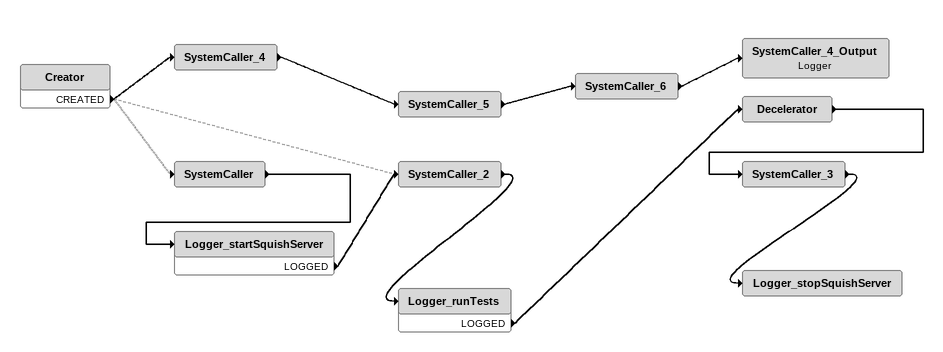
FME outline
Creator
    CREATED -> SystemCaller [off]
    CREATED -> SystemCaller_2 [off]
    CREATED -> SystemCaller_4
SystemCaller_4
    -> SystemCaller_5
SystemCaller_5
    -> SystemCaller_6
SystemCaller_6
    -> SystemCaller_4_Output
SystemCaller_4_Output: Logger
SystemCaller
    -> Logger_startSquishServer
Logger_startSquishServer
    LOGGED -> SystemCaller_2
SystemCaller_2
    -> Logger_runTests
Logger_runTests
    LOGGED -> Decelerator
Decelerator
    -> SystemCaller_3
SystemCaller_3
    -> Logger_stopSquishServer
Logger_stopSquishServer
